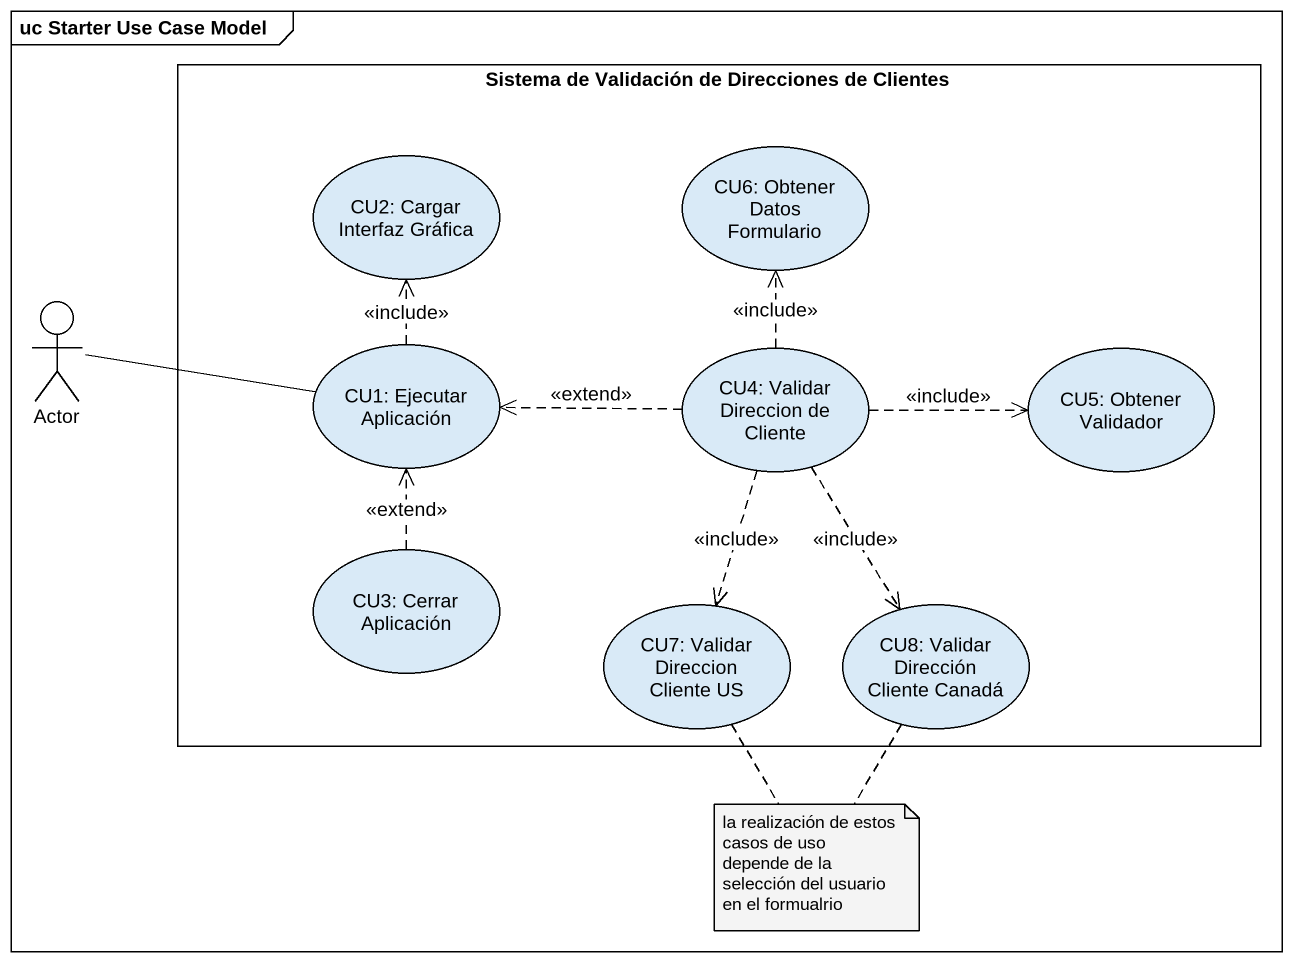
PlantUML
@startuml
mainframe uc Starter Use Case Model
rectangle "Sistema de Validación de Direcciones de Clientes" as Sistema_de_Validación_de {
  usecase "CU2: Cargar Interfaz Gráfica" as CU2_Cargar_Interfaz_Gráfica
  usecase "CU6: Obtener Datos Formulario" as CU6_Obtener_Datos_Formulario
  usecase "CU1: Ejecutar Aplicación" as CU1_Ejecutar_Aplicación
  usecase "CU4: Validar Direccion de Cliente" as CU4_Validar_Direccion_de
  usecase "CU5: Obtener Validador" as CU5_Obtener_Validador
  usecase "CU3: Cerrar Aplicación" as CU3_Cerrar_Aplicación
  usecase "CU7: Validar Direccion Cliente US" as CU7_Validar_Direccion
  usecase "CU8: Validar Dirección Cliente Canadá" as CU8_Validar_Dirección
}
actor "Actor" as Actor_
Actor_ -right- CU1_Ejecutar_Aplicación
CU1_Ejecutar_Aplicación .up.> CU2_Cargar_Interfaz_Gráfica : <<include>>
CU4_Validar_Direccion_de .up.> CU6_Obtener_Datos_Formulario : <<include>>
CU4_Validar_Direccion_de .left.> CU1_Ejecutar_Aplicación : <<extend>>
CU4_Validar_Direccion_de .right.> CU5_Obtener_Validador : <<include>>
CU4_Validar_Direccion_de ..> CU7_Validar_Direccion : <<include>>
CU4_Validar_Direccion_de ..> CU8_Validar_Dirección : <<include>>
CU3_Cerrar_Aplicación .up.> CU1_Ejecutar_Aplicación : <<extend>>
note as N1
  la realización de estos casos de uso depende de la selección del usuario en el formualrio
end note
N1 .. CU7_Validar_Direccion
N1 .. CU8_Validar_Dirección
@enduml
